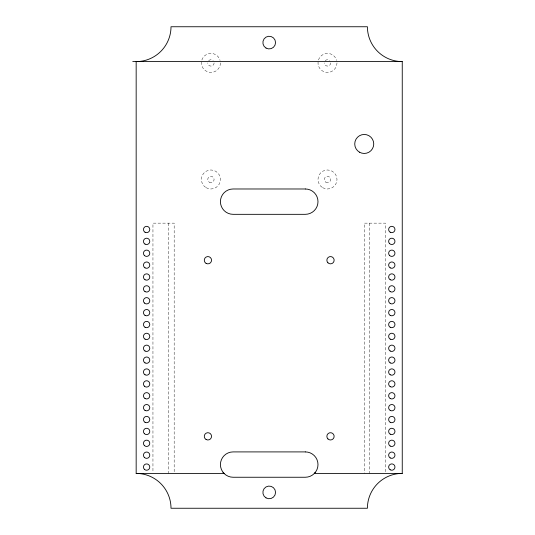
<?xml version="1.0" encoding="UTF-8"?>
<svg xmlns="http://www.w3.org/2000/svg" width="535" height="535" viewBox="0 0 535 535"><rect width="100%" height="100%" fill="white"/><g stroke="black" fill="none" stroke-linecap="round" stroke-linejoin="round"><path stroke-width="0.4" stroke-dasharray="2.67 2.01" d="M385.467 471.736L385.467 223.148L364.241 223.148L364.241 473.401M369.625 223.148L369.625 473.401M174.176 471.736L174.176 223.148L152.95 223.148L152.95 471.736M168.792 223.148L168.792 473.401M336.996 62.909A9.503 9.503 0 0 1 323.481 71.523A9.503 9.503 0 0 1 321.388 55.627A9.503 9.503 0 0 1 336.675 60.448M220.427 62.909A9.503 9.503 0 0 1 206.905 71.523A9.503 9.503 0 0 1 204.811 55.627A9.503 9.503 0 0 1 220.099 60.448M330.663 62.909A3.17 3.17 0 0 1 327.494 66.072A3.17 3.17 0 0 1 324.324 62.909M325.253 60.669A3.17 3.17 0 0 1 329.734 60.669M214.087 62.909A3.17 3.17 0 0 1 210.924 66.072A3.17 3.17 0 0 1 207.754 62.909M208.683 60.669A3.17 3.17 0 0 1 213.164 60.669M206.169 187.711A9.503 9.503 0 0 0 220.427 179.479A9.503 9.503 0 0 0 206.169 171.253A9.503 9.503 0 0 0 206.169 187.711M322.745 187.711A9.503 9.503 0 0 0 336.996 179.479A9.503 9.503 0 0 0 322.745 171.253A9.503 9.503 0 0 0 322.745 187.711M325.909 182.221A3.17 3.17 0 0 0 330.663 179.479A3.17 3.17 0 0 0 325.909 176.737A3.17 3.17 0 0 0 325.909 182.221M209.339 182.221A3.17 3.17 0 0 0 214.087 179.479A3.17 3.17 0 0 0 209.339 176.737A3.17 3.17 0 0 0 209.339 182.221"/><path stroke-width="0.8" d="M314.279 473.542L315.376 472.291M402.253 61.599L398.836 61.425A34.849 34.849 0 0 1 367.411 26.75L171.006 26.75A34.849 34.849 0 0 1 136.164 61.599L136.164 473.401L139.575 473.575A34.849 34.849 0 0 1 171.006 508.25L367.411 508.25A34.849 34.849 0 0 1 402.253 473.401L402.253 61.599L132.747 61.425M136.164 473.401L224.018 473.401M314.399 473.401L402.253 473.401M223.041 472.291L224.138 473.542M305.318 188.982L233.093 188.982A12.673 12.673 0 0 0 220.427 201.655A12.673 12.673 0 0 0 233.093 214.328L305.318 214.328A12.673 12.673 0 0 0 317.991 201.655A12.673 12.673 0 0 0 305.318 188.982M305.318 451.908L233.093 451.908A12.673 12.673 0 0 0 220.427 464.581A12.673 12.673 0 0 0 233.093 477.253L305.318 477.253A12.673 12.673 0 0 0 317.991 464.581A12.673 12.673 0 0 0 305.318 451.908M266.042 497.898A6.333 6.333 0 0 0 275.545 492.414A6.333 6.333 0 0 0 266.042 486.924A6.333 6.333 0 0 0 266.042 497.898M266.042 48.076A6.333 6.333 0 0 0 275.545 42.586A6.333 6.333 0 0 0 266.042 37.102A6.333 6.333 0 0 0 266.042 48.076M390.216 232.23A3.17 3.17 0 0 0 394.97 229.488A3.17 3.17 0 0 0 390.216 226.746A3.17 3.17 0 0 0 390.216 232.23M389.56 243.606A3.17 3.17 0 0 0 394.857 242.188A3.17 3.17 0 0 0 390.978 238.309A3.17 3.17 0 0 0 389.56 243.606M389.56 255.483A3.17 3.17 0 0 0 394.857 254.065A3.17 3.17 0 0 0 390.978 250.186A3.17 3.17 0 0 0 389.56 255.483M390.216 267.868A3.17 3.17 0 0 0 394.97 265.126A3.17 3.17 0 0 0 390.216 262.384A3.17 3.17 0 0 0 390.216 267.868M390.216 279.745A3.17 3.17 0 0 0 394.97 277.003A3.17 3.17 0 0 0 390.216 274.261A3.17 3.17 0 0 0 390.216 279.745M390.216 291.628A3.17 3.17 0 0 0 394.97 288.88A3.17 3.17 0 0 0 390.216 286.138A3.17 3.17 0 0 0 390.216 291.628M390.216 303.505A3.17 3.17 0 0 0 394.97 300.764A3.17 3.17 0 0 0 390.216 298.015A3.17 3.17 0 0 0 390.216 303.505M390.216 315.382A3.17 3.17 0 0 0 394.97 312.641A3.17 3.17 0 0 0 390.216 309.899A3.17 3.17 0 0 0 390.216 315.382M390.216 327.266A3.17 3.17 0 0 0 394.97 324.518A3.17 3.17 0 0 0 390.216 321.776A3.17 3.17 0 0 0 390.216 327.266M390.216 339.143A3.17 3.17 0 0 0 394.97 336.401A3.17 3.17 0 0 0 390.216 333.653A3.17 3.17 0 0 0 390.216 339.143M390.216 351.02A3.17 3.17 0 0 0 394.97 348.278A3.17 3.17 0 0 0 390.216 345.536A3.17 3.17 0 0 0 390.216 351.02M390.216 362.897A3.17 3.17 0 0 0 394.97 360.155A3.17 3.17 0 0 0 390.216 357.413A3.17 3.17 0 0 0 390.216 362.897M390.216 374.781A3.17 3.17 0 0 0 394.97 372.039A3.17 3.17 0 0 0 390.216 369.29A3.17 3.17 0 0 0 390.216 374.781M390.216 386.658A3.17 3.17 0 0 0 394.97 383.916A3.17 3.17 0 0 0 390.216 381.174A3.17 3.17 0 0 0 390.216 386.658M390.216 398.535A3.17 3.17 0 0 0 394.97 395.793A3.17 3.17 0 0 0 390.216 393.051A3.17 3.17 0 0 0 390.216 398.535M390.216 410.419A3.17 3.17 0 0 0 394.97 407.677A3.17 3.17 0 0 0 390.216 404.928A3.17 3.17 0 0 0 390.216 410.419M390.216 422.296A3.17 3.17 0 0 0 394.97 419.554A3.17 3.17 0 0 0 390.216 416.812A3.17 3.17 0 0 0 390.216 422.296M390.216 434.173A3.17 3.17 0 0 0 394.97 431.431A3.17 3.17 0 0 0 390.216 428.689A3.17 3.17 0 0 0 390.216 434.173M390.216 446.056A3.17 3.17 0 0 0 394.97 443.308A3.17 3.17 0 0 0 390.216 440.566A3.17 3.17 0 0 0 390.216 446.056M390.216 457.933A3.17 3.17 0 0 0 394.97 455.191A3.17 3.17 0 0 0 390.216 452.449A3.17 3.17 0 0 0 390.216 457.933M390.216 469.81A3.17 3.17 0 0 0 394.97 467.068A3.17 3.17 0 0 0 390.216 464.327A3.17 3.17 0 0 0 390.216 469.81M145.032 232.23A3.17 3.17 0 0 0 149.78 229.488A3.17 3.17 0 0 0 145.032 226.746A3.17 3.17 0 0 0 145.032 232.23M145.032 244.107A3.17 3.17 0 0 0 149.78 241.365A3.17 3.17 0 0 0 145.032 238.623A3.17 3.17 0 0 0 145.032 244.107M144.376 255.483A3.17 3.17 0 0 0 149.673 254.065A3.17 3.17 0 0 0 145.794 250.186A3.17 3.17 0 0 0 144.376 255.483M145.032 267.868A3.17 3.17 0 0 0 149.78 265.126A3.17 3.17 0 0 0 145.032 262.384A3.17 3.17 0 0 0 145.032 267.868M145.032 279.745A3.17 3.17 0 0 0 149.78 277.003A3.17 3.17 0 0 0 145.032 274.261A3.17 3.17 0 0 0 145.032 279.745M145.032 291.628A3.17 3.17 0 0 0 149.78 288.88A3.17 3.17 0 0 0 145.032 286.138A3.17 3.17 0 0 0 145.032 291.628M144.376 303.004A3.17 3.17 0 0 0 149.673 301.579A3.17 3.17 0 0 0 145.794 297.701A3.17 3.17 0 0 0 144.376 303.004M145.032 315.382A3.17 3.17 0 0 0 149.78 312.641A3.17 3.17 0 0 0 145.032 309.899A3.17 3.17 0 0 0 145.032 315.382M145.032 327.266A3.17 3.17 0 0 0 149.78 324.518A3.17 3.17 0 0 0 145.032 321.776A3.17 3.17 0 0 0 145.032 327.266M145.032 339.143A3.17 3.17 0 0 0 149.78 336.401A3.17 3.17 0 0 0 145.032 333.653A3.17 3.17 0 0 0 145.032 339.143M145.032 351.02A3.17 3.17 0 0 0 149.78 348.278A3.17 3.17 0 0 0 145.032 345.536A3.17 3.17 0 0 0 145.032 351.02M145.032 362.897A3.17 3.17 0 0 0 149.78 360.155A3.17 3.17 0 0 0 145.032 357.413A3.17 3.17 0 0 0 145.032 362.897M145.032 374.781A3.17 3.17 0 0 0 149.78 372.039A3.17 3.17 0 0 0 145.032 369.29A3.17 3.17 0 0 0 145.032 374.781M144.376 386.156A3.17 3.17 0 0 0 149.673 384.732A3.17 3.17 0 0 0 145.794 380.853A3.17 3.17 0 0 0 144.376 386.156M145.032 398.535A3.17 3.17 0 0 0 149.78 395.793A3.17 3.17 0 0 0 145.032 393.051A3.17 3.17 0 0 0 145.032 398.535M145.032 410.419A3.17 3.17 0 0 0 149.78 407.677A3.17 3.17 0 0 0 145.032 404.928A3.17 3.17 0 0 0 145.032 410.419M145.032 422.296A3.17 3.17 0 0 0 149.78 419.554A3.17 3.17 0 0 0 145.032 416.812A3.17 3.17 0 0 0 145.032 422.296M144.376 433.671A3.17 3.17 0 0 0 149.673 432.253A3.17 3.17 0 0 0 145.794 428.374A3.17 3.17 0 0 0 144.376 433.671M144.376 445.548A3.17 3.17 0 0 0 149.673 444.13A3.17 3.17 0 0 0 145.794 440.252A3.17 3.17 0 0 0 144.376 445.548M144.376 457.432A3.17 3.17 0 0 0 149.673 456.007A3.17 3.17 0 0 0 145.794 452.128A3.17 3.17 0 0 0 144.376 457.432M144.376 469.309A3.17 3.17 0 0 0 149.673 467.891A3.17 3.17 0 0 0 145.794 464.012A3.17 3.17 0 0 0 144.376 469.309M359.487 152.187A9.503 9.503 0 0 0 373.744 143.955A9.503 9.503 0 0 0 359.487 135.73A9.503 9.503 0 0 0 359.487 152.187M206.089 263.367A3.645 3.645 0 0 0 211.552 260.217A3.645 3.645 0 0 0 206.089 257.061A3.645 3.645 0 0 0 206.089 263.367M327.928 262.792A3.645 3.645 0 0 0 334.021 261.16A3.645 3.645 0 0 0 329.56 256.693A3.645 3.645 0 0 0 327.928 262.792M206.089 439.496A3.645 3.645 0 0 0 211.552 436.339A3.645 3.645 0 0 0 206.089 433.189A3.645 3.645 0 0 0 206.089 439.496M327.928 438.921A3.645 3.645 0 0 0 334.021 437.282A3.645 3.645 0 0 0 329.56 432.822A3.645 3.645 0 0 0 327.928 438.921"/></g></svg>
